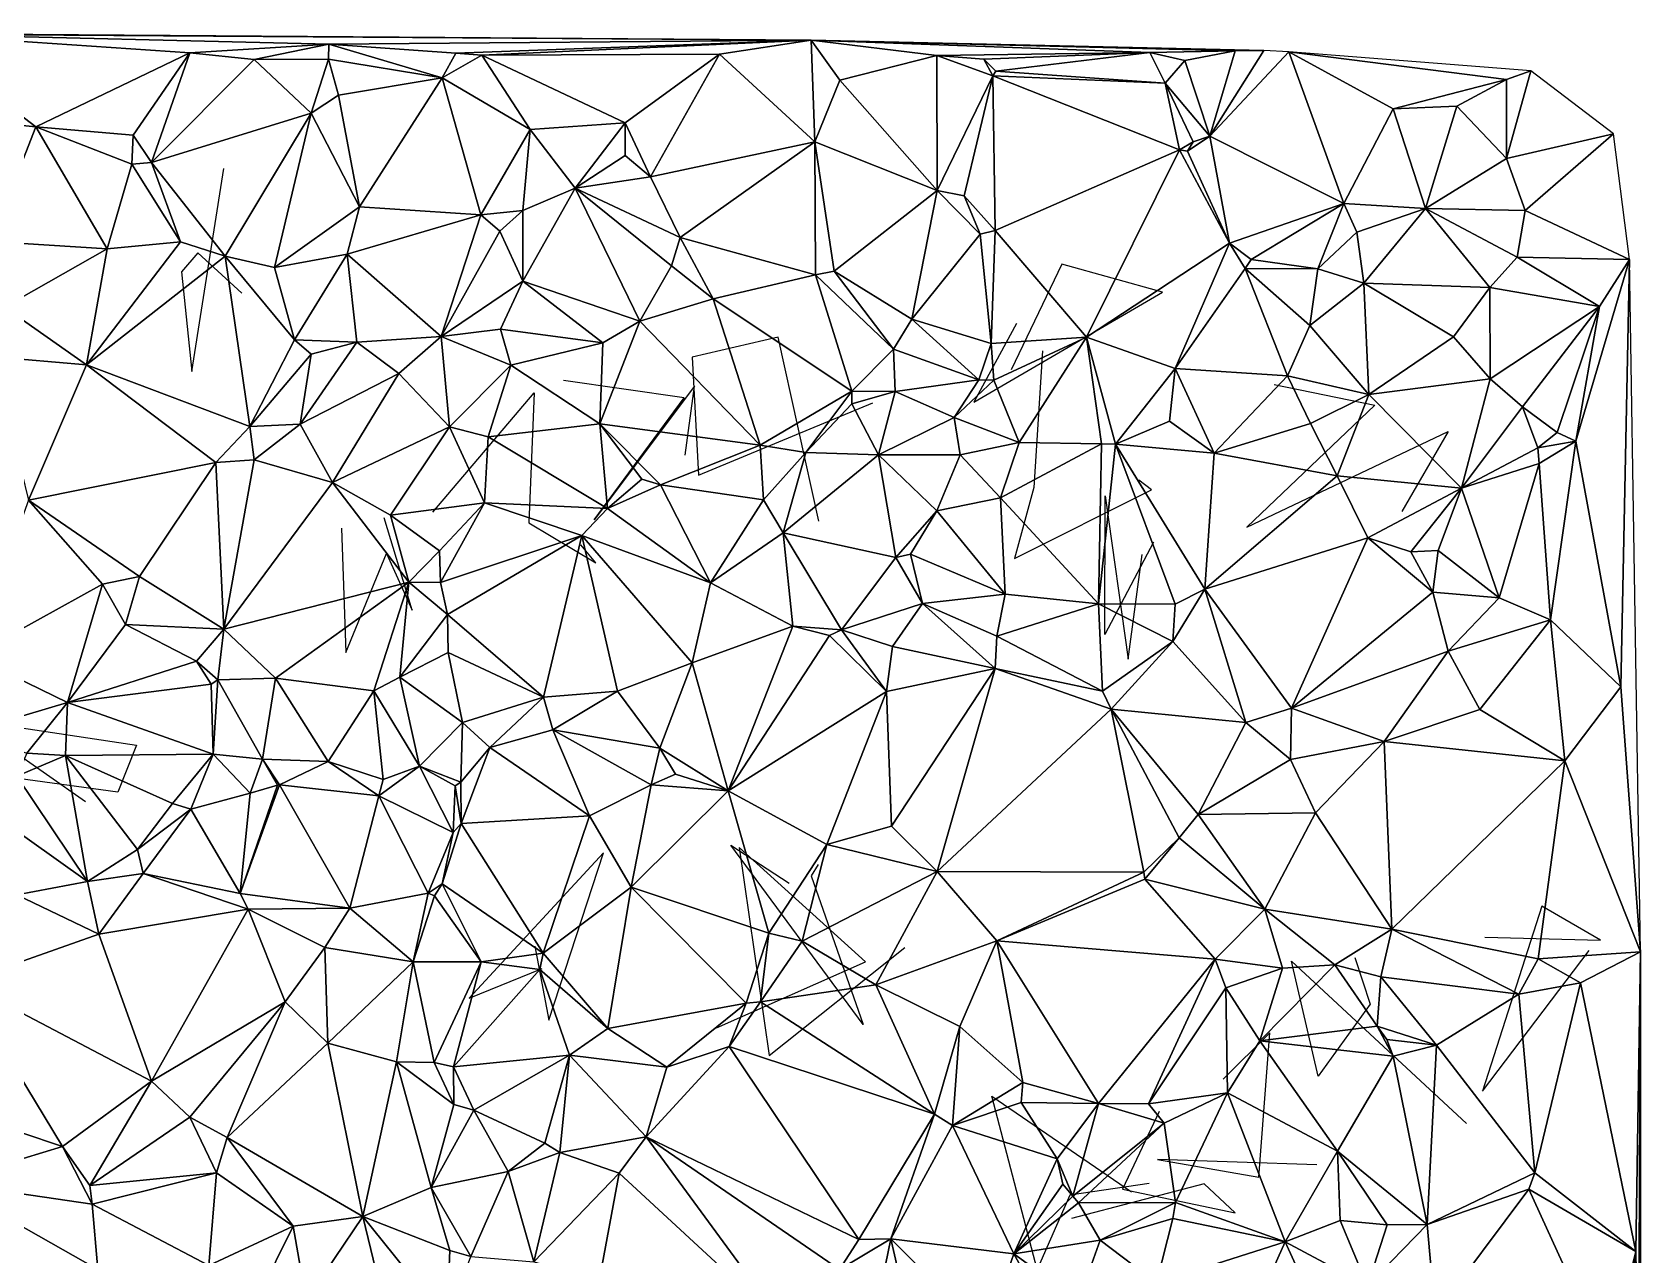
# Model space of a CAD drawing. Header units: metres. Extents: x -15.8 to 15, y -15.6 to 15.3.
# Drawn here: x 1.06 to 14.99, y 4.41 to 14.99 of the extents above; entities that cross this region are included whole.
import ezdxf

# ---------------------------------------------------------------- set-up
doc = ezdxf.new("R2010")
doc.units = ezdxf.units.M
doc.layers.add('CRACKS', color=1, linetype='Continuous')
doc.layers.add('STREET_MESH', color=7, linetype='Continuous')

msp = doc.modelspace()

# ---------------------------------------------------------------- linework, layer by layer
at = {"layer": 'CRACKS'}
for points in [[(2.877, 12.732, 0.1), (2.496, 13.082, 0.1), (2.353, 12.916, 0.1), (2.444, 12.055, 0.1), (2.719, 13.812, 0.1)], [(9.583, 12.47, 0.1), (9.215, 11.788, 0.1), (10.846, 12.74, 0.1), (9.975, 12.984, 0.1), (9.536, 12.069, 0.1)], [(7.872, 10.758, 0.1), (7.52, 12.352, 0.1), (6.776, 12.177, 0.1), (6.83, 11.155, 0.1), (8.339, 11.784, 0.1)], [(9.807, 12.234, 0.1), (9.733, 11.05, 0.1), (9.565, 10.434, 0.1), (10.753, 11.028, 0.1), (10.641, 11.113, 0.1)], [(4.529, 10.837, 0.1), (5.408, 11.87, 0.1), (5.362, 10.743, 0.1), (5.941, 10.396, 0.1), (5.81, 10.553, 0.1)], [(6.715, 11.33, 0.1), (6.795, 11.926, 0.1), (5.926, 10.77, 0.1), (6.706, 11.825, 0.1), (5.66, 11.975, 0.1)], [(11.815, 11.941, 0.1), (12.685, 11.762, 0.1), (11.578, 10.705, 0.1), (13.319, 11.533, 0.1), (12.92, 10.841, 0.1)], [(10.768, 10.575, 0.1), (10.348, 9.778, 0.1), (10.35, 10.976, 0.1), (10.549, 9.563, 0.1), (10.672, 10.47, 0.1)], [(3.739, 10.698, 0.1), (3.777, 9.62, 0.1), (4.128, 10.477, 0.1), (4.351, 9.986, 0.1), (4.108, 10.787, 0.1)], [(1.523, 8.328, 0.1), (0.508, 9.039, 0.1), (1.965, 8.817, 0.1), (1.804, 8.412, 0.1), (0.664, 8.567, 0.1)], [(7.866, 7.785, 0.1), (7.805, 7.686, 0.1), (8.256, 6.399, 0.1), (7.11, 7.953, 0.1), (7.616, 7.622, 0.1)], [(5.413, 7.077, 0.1), (5.535, 6.438, 0.1), (6.006, 7.886, 0.1), (4.843, 6.629, 0.1), (5.476, 6.885, 0.1)], [(6.987, 6.372, 0.1), (8.275, 6.942, 0.1), (7.183, 7.931, 0.1), (7.443, 6.131, 0.1), (8.617, 7.065, 0.1)], [(13.638, 7.156, 0.1), (14.638, 7.129, 0.1), (14.131, 7.423, 0.1), (13.617, 5.821, 0.1), (14.542, 7.041, 0.1)], [(12.513, 6.98, 0.1), (12.645, 6.576, 0.1), (12.196, 5.953, 0.1), (11.965, 6.948, 0.1), (13.479, 5.542, 0.1)], [(12.183, 5.183, 0.1), (10.804, 5.232, 0.1), (11.682, 5.078, 0.1), (11.777, 6.327, 0.1), (11.373, 5.926, 0.1)], [(10.732, 5.022, 0.1), (10.045, 4.922, 0.1), (9.763, 4.279, 0.1), (9.369, 5.78, 0.1), (10.58, 4.952, 0.1)], [(10.817, 5.647, 0.1), (10.502, 4.974, 0.1), (11.475, 4.769, 0.1), (11.208, 5.019, 0.1), (10.06, 4.721, 0.1)]]:
    msp.add_polyline3d(points, dxfattribs=at)
at = {"layer": 'STREET_MESH'}
for points in [[(0.04, 14.975), (7.804, 14.924), (-1.712, 14.992)], [(3.629, 14.887), (0.04, 14.975), (2.426, 14.813)], [(0.04, 14.975), (1.092, 14.173), (2.426, 14.813)], [(7.804, 14.924), (0.04, 14.975), (3.629, 14.887)], [(0.04, 14.975), (0.212, 14.26), (1.092, 14.173)], [(7.804, 14.924), (3.629, 14.887), (4.729, 14.809)], [(7.804, 14.924), (4.729, 14.809), (4.954, 14.794)], [(7.013, 14.801), (7.804, 14.924), (4.954, 14.794)], [(7.837, 14.042), (7.804, 14.924), (7.013, 14.801)], [(8.054, 14.576), (7.804, 14.924), (7.837, 14.042)], [(8.054, 14.576), (8.894, 14.79), (7.804, 14.924)], [(8.894, 14.79), (10.738, 14.817), (7.804, 14.924)], [(10.738, 14.817), (11.475, 14.832), (7.804, 14.924)], [(11.475, 14.832), (11.724, 14.834), (7.804, 14.924)], [(1.092, 14.173), (1.935, 14.101), (2.426, 14.813)], [(1.935, 14.101), (2.093, 13.865), (2.426, 14.813)], [(2.093, 13.865), (2.983, 14.755), (2.426, 14.813)], [(2.983, 14.755), (3.629, 14.887), (2.426, 14.813)], [(2.983, 14.755), (3.627, 14.757), (3.629, 14.887)], [(3.627, 14.757), (4.611, 14.596), (3.629, 14.887)], [(3.629, 14.887), (4.611, 14.596), (4.729, 14.809)], [(4.729, 14.809), (4.611, 14.596), (4.954, 14.794)], [(4.611, 14.596), (5.372, 14.148), (4.954, 14.794)], [(6.196, 14.206), (7.013, 14.801), (4.954, 14.794)], [(5.372, 14.148), (6.196, 14.206), (4.954, 14.794)], [(6.196, 14.206), (6.414, 13.74), (7.013, 14.801)], [(6.414, 13.74), (7.837, 14.042), (7.013, 14.801)], [(8.894, 14.79), (8.054, 14.576), (8.895, 13.622)], [(10.738, 14.817), (8.894, 14.79), (9.3, 14.757)], [(8.894, 14.79), (9.378, 14.614), (9.3, 14.757)], [(9.378, 14.614), (8.894, 14.79), (8.895, 13.622)], [(9.405, 14.655), (10.738, 14.817), (9.3, 14.757)], [(9.405, 14.655), (10.87, 14.552), (10.738, 14.817)], [(11.04, 14.748), (11.475, 14.832), (10.738, 14.817)], [(10.87, 14.552), (11.04, 14.748), (10.738, 14.817)], [(11.475, 14.832), (11.04, 14.748), (11.256, 14.092)], [(11.724, 14.834), (11.256, 14.092), (11.942, 14.821)], [(11.724, 14.834), (11.475, 14.832), (11.256, 14.092)], [(11.256, 14.092), (12.418, 13.51), (11.942, 14.821)], [(11.942, 14.821), (13.825, 14.581), (14.036, 14.658)], [(11.942, 14.821), (12.845, 14.328), (13.825, 14.581)], [(12.418, 13.51), (12.845, 14.328), (11.942, 14.821)], [(3.476, 14.291), (2.983, 14.755), (2.093, 13.865)], [(2.983, 14.755), (3.476, 14.291), (3.627, 14.757)], [(3.627, 14.757), (3.476, 14.291), (3.712, 14.446)], [(4.611, 14.596), (3.627, 14.757), (3.712, 14.446)], [(9.378, 14.614), (9.405, 14.655), (9.3, 14.757)], [(10.87, 14.552), (9.405, 14.655), (9.378, 14.614)], [(11.04, 14.748), (10.87, 14.552), (11.256, 14.092)], [(14.036, 14.658), (13.825, 13.897), (14.751, 14.113)], [(13.825, 14.581), (13.825, 13.897), (14.036, 14.658)], [(3.894, 13.48), (4.611, 14.596), (3.712, 14.446)], [(3.894, 13.48), (4.946, 13.411), (4.611, 14.596)], [(4.611, 14.596), (4.946, 13.411), (5.372, 14.148)], [(8.054, 14.576), (7.837, 14.042), (8.895, 13.622)], [(9.129, 13.576), (9.378, 14.614), (8.895, 13.622)], [(9.398, 13.275), (9.378, 14.614), (9.129, 13.576)], [(10.995, 13.973), (9.378, 14.614), (9.398, 13.275)], [(10.995, 13.973), (10.87, 14.552), (9.378, 14.614)], [(10.87, 14.552), (11.112, 14.043), (11.256, 14.092)], [(11.112, 14.043), (10.87, 14.552), (10.995, 13.973)], [(13.825, 14.581), (12.845, 14.328), (13.395, 14.352)], [(13.825, 14.581), (13.395, 14.352), (13.825, 13.897)], [(3.476, 14.291), (3.894, 13.48), (3.712, 14.446)], [(13.395, 14.352), (12.845, 14.328), (13.123, 13.464)], [(13.395, 14.352), (13.123, 13.464), (13.825, 13.897)], [(0.212, 14.26), (0.703, 13.179), (1.092, 14.173)], [(2.733, 13.054), (3.476, 14.291), (2.093, 13.865)], [(3.476, 14.291), (2.733, 13.054), (3.16, 12.955)], [(3.894, 13.48), (3.476, 14.291), (3.16, 12.955)], [(5.763, 13.64), (6.196, 14.206), (5.372, 14.148)], [(6.196, 14.206), (5.763, 13.64), (6.196, 13.923)], [(6.414, 13.74), (6.196, 14.206), (6.196, 13.923)], [(12.845, 14.328), (12.418, 13.51), (13.123, 13.464)], [(0.703, 13.179), (1.71, 13.116), (1.092, 14.173)], [(1.925, 13.849), (1.935, 14.101), (1.092, 14.173)], [(1.71, 13.116), (1.925, 13.849), (1.092, 14.173)], [(1.935, 14.101), (1.925, 13.849), (2.093, 13.865)], [(4.946, 13.411), (5.309, 13.449), (5.372, 14.148)], [(5.309, 13.449), (5.763, 13.64), (5.372, 14.148)], [(11.065, 13.963), (11.428, 13.164), (11.256, 14.092)], [(11.112, 14.043), (11.065, 13.963), (11.256, 14.092)], [(11.428, 13.164), (12.418, 13.51), (11.256, 14.092)], [(13.825, 13.897), (13.988, 13.449), (14.751, 14.113)], [(13.988, 13.449), (14.89, 13.024), (14.751, 14.113)], [(6.414, 13.74), (6.672, 13.213), (7.837, 14.042)], [(6.672, 13.213), (7.842, 12.892), (7.837, 14.042)], [(8.895, 13.622), (7.837, 14.042), (8.005, 12.922)], [(7.837, 14.042), (7.842, 12.892), (8.005, 12.922)], [(10.19, 12.35), (10.995, 13.973), (9.398, 13.275)], [(11.428, 13.164), (10.995, 13.973), (10.19, 12.35)], [(11.065, 13.963), (11.112, 14.043), (10.995, 13.973)], [(11.428, 13.164), (11.065, 13.963), (10.995, 13.973)], [(1.71, 13.116), (2.346, 13.178), (1.925, 13.849)], [(1.925, 13.849), (2.346, 13.178), (2.093, 13.865)], [(2.346, 13.178), (2.733, 13.054), (2.093, 13.865)], [(5.763, 13.64), (6.414, 13.74), (6.196, 13.923)], [(13.825, 13.897), (13.123, 13.464), (13.988, 13.449)], [(6.414, 13.74), (5.763, 13.64), (6.672, 13.213)], [(5.308, 12.837), (5.763, 13.64), (5.309, 13.449)], [(5.763, 13.64), (5.308, 12.837), (6.323, 12.489)], [(6.597, 12.97), (5.763, 13.64), (6.323, 12.489)], [(5.763, 13.64), (6.597, 12.97), (6.672, 13.213)], [(8.677, 12.507), (8.895, 13.622), (8.005, 12.922)], [(8.895, 13.622), (8.677, 12.507), (9.269, 13.244)], [(9.129, 13.576), (8.895, 13.622), (9.269, 13.244)], [(9.398, 13.275), (9.129, 13.576), (9.269, 13.244)], [(12.418, 13.51), (11.428, 13.164), (11.616, 13.025)], [(12.418, 13.51), (11.616, 13.025), (12.193, 12.942)], [(12.53, 13.259), (12.418, 13.51), (12.193, 12.942)], [(12.418, 13.51), (12.53, 13.259), (13.123, 13.464)], [(3.789, 13.069), (3.894, 13.48), (3.16, 12.955)], [(3.789, 13.069), (4.946, 13.411), (3.894, 13.48)], [(4.946, 13.411), (3.789, 13.069), (4.601, 12.356)], [(5.109, 13.268), (4.946, 13.411), (4.601, 12.356)], [(4.946, 13.411), (5.109, 13.268), (5.309, 13.449)], [(5.109, 13.268), (5.308, 12.837), (5.309, 13.449)], [(12.53, 13.259), (12.591, 12.818), (13.123, 13.464)], [(12.591, 12.818), (13.68, 12.78), (13.123, 13.464)], [(13.123, 13.464), (13.919, 13.044), (13.988, 13.449)], [(13.68, 12.78), (13.919, 13.044), (13.123, 13.464)], [(13.919, 13.044), (14.89, 13.024), (13.988, 13.449)], [(5.109, 13.268), (4.601, 12.356), (5.308, 12.837)], [(8.677, 12.507), (9.364, 12.295), (9.269, 13.244)], [(9.364, 12.295), (9.398, 13.275), (9.269, 13.244)], [(10.19, 12.35), (9.398, 13.275), (9.364, 12.295)], [(12.591, 12.818), (12.53, 13.259), (12.193, 12.942)], [(0.821, 12.612), (1.71, 13.116), (0.703, 13.179)], [(1.71, 13.116), (0.821, 12.612), (1.531, 12.112)], [(2.346, 13.178), (1.71, 13.116), (1.531, 12.112)], [(2.733, 13.054), (2.346, 13.178), (1.531, 12.112)], [(6.597, 12.97), (6.957, 12.682), (6.672, 13.213)], [(6.957, 12.682), (7.842, 12.892), (6.672, 13.213)], [(10.956, 12.081), (11.428, 13.164), (10.19, 12.35)], [(11.563, 12.946), (11.428, 13.164), (10.956, 12.081)], [(11.616, 13.025), (11.428, 13.164), (11.563, 12.946)], [(2.945, 11.578), (2.733, 13.054), (1.531, 12.112)], [(3.16, 12.955), (2.733, 13.054), (3.331, 12.329)], [(2.733, 13.054), (2.945, 11.578), (3.331, 12.329)], [(3.789, 13.069), (3.16, 12.955), (3.331, 12.329)], [(3.789, 13.069), (3.331, 12.329), (3.872, 12.307)], [(4.601, 12.356), (3.789, 13.069), (3.872, 12.307)], [(6.957, 12.682), (6.597, 12.97), (6.323, 12.489)], [(11.616, 13.025), (11.563, 12.946), (12.193, 12.942)], [(13.68, 12.78), (14.63, 12.618), (13.919, 13.044)], [(14.63, 12.618), (14.89, 13.024), (13.919, 13.044)], [(14.89, 13.024), (14.425, 11.452), (14.815, 9.324)], [(14.63, 12.618), (14.425, 11.452), (14.89, 13.024)], [(14.89, 13.024), (14.815, 9.324), (14.985, 7.03)], [(5.308, 12.837), (4.601, 12.356), (5.117, 12.421)], [(6.002, 12.303), (5.308, 12.837), (5.117, 12.421)], [(5.308, 12.837), (6.002, 12.303), (6.323, 12.489)], [(8.158, 11.883), (7.842, 12.892), (6.957, 12.682)], [(7.842, 12.892), (8.518, 12.247), (8.005, 12.922)], [(8.518, 12.247), (7.842, 12.892), (8.158, 11.883)], [(8.518, 12.247), (8.677, 12.507), (8.005, 12.922)], [(11.929, 12.017), (11.563, 12.946), (10.956, 12.081)], [(12.193, 12.942), (11.563, 12.946), (12.124, 12.452)], [(11.563, 12.946), (11.929, 12.017), (12.124, 12.452)], [(12.591, 12.818), (12.193, 12.942), (12.124, 12.452)], [(12.634, 11.854), (12.591, 12.818), (12.124, 12.452)], [(12.591, 12.818), (12.634, 11.854), (13.367, 12.354)], [(13.68, 12.78), (12.591, 12.818), (13.367, 12.354)], [(7.364, 11.417), (6.957, 12.682), (6.323, 12.489)], [(7.364, 11.417), (8.158, 11.883), (6.957, 12.682)], [(13.684, 11.989), (13.68, 12.78), (13.367, 12.354)], [(14.63, 12.618), (13.68, 12.78), (13.684, 11.989)], [(0.821, 12.612), (0.724, 12.181), (1.531, 12.112)], [(13.964, 11.747), (14.63, 12.618), (13.684, 11.989)], [(14.265, 11.525), (14.63, 12.618), (13.964, 11.747)], [(14.63, 12.618), (14.265, 11.525), (14.425, 11.452)], [(4.601, 12.356), (5.205, 12.108), (5.117, 12.421)], [(5.205, 12.108), (6.002, 12.303), (5.117, 12.421)], [(5.976, 11.602), (7.364, 11.417), (6.323, 12.489)], [(6.002, 12.303), (5.976, 11.602), (6.323, 12.489)], [(8.518, 12.247), (9.258, 11.982), (8.677, 12.507)], [(9.258, 11.982), (9.364, 12.295), (8.677, 12.507)], [(11.929, 12.017), (12.634, 11.854), (12.124, 12.452)], [(2.945, 11.578), (3.476, 12.203), (3.331, 12.329)], [(3.331, 12.329), (3.476, 12.203), (3.872, 12.307)], [(3.476, 12.203), (3.381, 11.597), (3.872, 12.307)], [(3.381, 11.597), (4.236, 12.038), (3.872, 12.307)], [(4.236, 12.038), (4.601, 12.356), (3.872, 12.307)], [(4.601, 12.356), (4.236, 12.038), (4.673, 11.574)], [(5.205, 12.108), (4.601, 12.356), (4.673, 11.574)], [(6.002, 12.303), (5.205, 12.108), (5.976, 11.602)], [(9.258, 11.982), (9.388, 11.98), (9.364, 12.295)], [(9.388, 11.98), (10.19, 12.35), (9.364, 12.295)], [(10.19, 12.35), (9.388, 11.98), (9.607, 11.44)], [(10.19, 12.35), (9.607, 11.44), (10.318, 11.427)], [(10.44, 11.426), (10.19, 12.35), (10.318, 11.427)], [(10.956, 12.081), (10.19, 12.35), (10.44, 11.426)], [(12.634, 11.854), (13.684, 11.989), (13.367, 12.354)], [(0.724, 12.181), (1.03, 10.94), (1.531, 12.112)], [(3.476, 12.203), (2.945, 11.578), (3.381, 11.597)], [(8.533, 11.881), (8.518, 12.247), (8.158, 11.883)], [(8.518, 12.247), (8.533, 11.881), (9.258, 11.982)], [(1.03, 10.94), (2.651, 11.266), (1.531, 12.112)], [(2.651, 11.266), (2.945, 11.578), (1.531, 12.112)], [(3.661, 11.094), (4.236, 12.038), (3.381, 11.597)], [(4.236, 12.038), (3.661, 11.094), (4.673, 11.574)], [(5.01, 11.487), (5.205, 12.108), (4.673, 11.574)], [(5.205, 12.108), (5.01, 11.487), (5.976, 11.602)], [(9.258, 11.982), (8.533, 11.881), (9.042, 11.655)], [(9.388, 11.98), (9.258, 11.982), (9.042, 11.655)], [(9.607, 11.44), (9.388, 11.98), (9.042, 11.655)], [(10.956, 12.081), (10.44, 11.426), (10.907, 11.625)], [(11.295, 11.347), (10.956, 12.081), (10.907, 11.625)], [(11.295, 11.347), (11.929, 12.017), (10.956, 12.081)], [(11.929, 12.017), (11.295, 11.347), (12.128, 11.605)], [(11.929, 12.017), (12.128, 11.605), (12.634, 11.854)], [(13.684, 11.989), (12.634, 11.854), (13.435, 11.044)], [(13.964, 11.747), (13.684, 11.989), (13.435, 11.044)], [(8.158, 11.883), (7.364, 11.417), (7.76, 11.352)], [(8.157, 11.775), (8.158, 11.883), (7.76, 11.352)], [(8.157, 11.775), (8.533, 11.881), (8.158, 11.883)], [(8.157, 11.775), (8.388, 11.333), (8.533, 11.881)], [(8.533, 11.881), (8.388, 11.333), (9.042, 11.655)], [(12.128, 11.605), (12.36, 11.151), (12.634, 11.854)], [(12.634, 11.854), (12.36, 11.151), (13.435, 11.044)], [(8.388, 11.333), (8.157, 11.775), (7.76, 11.352)], [(14.098, 11.392), (13.964, 11.747), (13.435, 11.044)], [(14.098, 11.392), (14.265, 11.525), (13.964, 11.747)], [(2.983, 11.289), (2.945, 11.578), (2.651, 11.266)], [(2.945, 11.578), (2.983, 11.289), (3.381, 11.597)], [(2.983, 11.289), (3.661, 11.094), (3.381, 11.597)], [(3.661, 11.094), (4.162, 10.81), (4.673, 11.574)], [(4.162, 10.81), (4.978, 10.918), (4.673, 11.574)], [(4.978, 10.918), (5.01, 11.487), (4.673, 11.574)], [(5.01, 11.487), (6.041, 10.867), (5.976, 11.602)], [(5.976, 11.602), (6.041, 10.867), (6.34, 11.121)], [(6.502, 11.074), (5.976, 11.602), (6.34, 11.121)], [(6.502, 11.074), (7.364, 11.417), (5.976, 11.602)], [(8.388, 11.333), (9.096, 11.331), (9.042, 11.655)], [(9.096, 11.331), (9.607, 11.44), (9.042, 11.655)], [(10.44, 11.426), (11.295, 11.347), (10.907, 11.625)], [(12.128, 11.605), (11.295, 11.347), (12.36, 11.151)], [(5.01, 11.487), (4.978, 10.918), (6.041, 10.867)], [(9.096, 11.331), (9.446, 10.961), (9.607, 11.44)], [(9.607, 11.44), (9.446, 10.961), (10.318, 11.427)], [(9.446, 10.961), (10.292, 10.041), (10.318, 11.427)], [(10.292, 10.041), (10.44, 11.426), (10.318, 11.427)], [(10.44, 11.426), (10.292, 10.041), (10.958, 10.039)], [(10.44, 11.426), (10.958, 10.039), (11.214, 10.168)], [(11.295, 11.347), (10.44, 11.426), (11.214, 10.168)], [(14.265, 11.525), (14.098, 11.392), (14.425, 11.452)], [(14.425, 11.452), (14.098, 11.392), (14.108, 11.256)], [(14.425, 11.452), (14.108, 11.256), (14.206, 9.903)], [(14.425, 11.452), (14.206, 9.903), (14.815, 9.324)], [(2.983, 11.289), (2.651, 11.266), (2.721, 9.822)], [(3.661, 11.094), (2.983, 11.289), (2.721, 9.822)], [(6.502, 11.074), (7.393, 10.942), (7.364, 11.417)], [(7.364, 11.417), (7.393, 10.942), (7.76, 11.352)], [(7.393, 10.942), (7.562, 10.658), (7.76, 11.352)], [(7.562, 10.658), (8.388, 11.333), (7.76, 11.352)], [(8.388, 11.333), (7.562, 10.658), (8.538, 10.443)], [(8.892, 10.847), (8.388, 11.333), (8.538, 10.443)], [(9.096, 11.331), (8.388, 11.333), (8.892, 10.847)], [(9.446, 10.961), (9.096, 11.331), (8.892, 10.847)], [(12.36, 11.151), (11.295, 11.347), (11.214, 10.168)], [(14.108, 11.256), (14.098, 11.392), (13.435, 11.044)], [(1.989, 10.278), (2.651, 11.266), (1.03, 10.94)], [(2.651, 11.266), (1.989, 10.278), (2.721, 9.822)], [(12.625, 10.615), (12.36, 11.151), (11.214, 10.168)], [(12.36, 11.151), (12.625, 10.615), (13.435, 11.044)], [(14.108, 11.256), (13.435, 11.044), (13.761, 10.094)], [(14.206, 9.903), (14.108, 11.256), (13.761, 10.094)], [(4.323, 10.229), (3.661, 11.094), (2.721, 9.822)], [(4.323, 10.229), (4.162, 10.81), (3.661, 11.094)], [(6.041, 10.867), (6.502, 11.074), (6.34, 11.121)], [(6.502, 11.074), (6.041, 10.867), (6.935, 10.225)], [(7.393, 10.942), (6.502, 11.074), (6.935, 10.225)], [(12.625, 10.615), (12.997, 10.491), (13.435, 11.044)], [(12.997, 10.491), (13.233, 10.505), (13.435, 11.044)], [(13.435, 11.044), (13.233, 10.505), (13.761, 10.094)], [(1.671, 10.213), (1.03, 10.94), (0.541, 9.588)], [(1.671, 10.213), (1.989, 10.278), (1.03, 10.94)], [(4.162, 10.81), (4.587, 10.502), (4.978, 10.918)], [(4.587, 10.502), (4.595, 10.228), (4.978, 10.918)], [(4.978, 10.918), (4.595, 10.228), (5.821, 10.634)], [(6.041, 10.867), (4.978, 10.918), (5.821, 10.634)], [(6.041, 10.867), (5.821, 10.634), (6.935, 10.225)], [(7.562, 10.658), (7.393, 10.942), (6.935, 10.225)], [(9.486, 10.127), (9.446, 10.961), (8.892, 10.847)], [(9.446, 10.961), (9.486, 10.127), (10.292, 10.041)], [(4.587, 10.502), (4.162, 10.81), (4.323, 10.229)], [(8.666, 10.472), (8.892, 10.847), (8.538, 10.443)], [(8.666, 10.472), (9.486, 10.127), (8.892, 10.847)], [(4.595, 10.228), (4.658, 9.949), (5.821, 10.634)], [(4.658, 9.949), (5.488, 9.233), (5.821, 10.634)], [(5.821, 10.634), (5.488, 9.233), (6.13, 9.285)], [(6.775, 9.532), (5.821, 10.634), (6.13, 9.285)], [(5.821, 10.634), (6.775, 9.532), (6.935, 10.225)], [(7.648, 9.849), (7.562, 10.658), (6.935, 10.225)], [(7.562, 10.658), (8.069, 9.816), (8.538, 10.443)], [(8.069, 9.816), (7.562, 10.658), (7.648, 9.849)], [(11.964, 9.138), (12.625, 10.615), (11.214, 10.168)], [(12.625, 10.615), (11.964, 9.138), (13.189, 10.144)], [(12.997, 10.491), (12.625, 10.615), (13.189, 10.144)], [(4.595, 10.228), (4.587, 10.502), (4.323, 10.229)], [(8.77, 10.044), (8.666, 10.472), (8.538, 10.443)], [(8.77, 10.044), (9.486, 10.127), (8.666, 10.472)], [(13.233, 10.505), (12.997, 10.491), (13.189, 10.144)], [(13.761, 10.094), (13.233, 10.505), (13.189, 10.144)], [(8.069, 9.816), (8.77, 10.044), (8.538, 10.443)], [(1.366, 9.188), (1.671, 10.213), (0.541, 9.588)], [(1.366, 9.188), (1.869, 9.862), (1.671, 10.213)], [(1.869, 9.862), (1.989, 10.278), (1.671, 10.213)], [(1.989, 10.278), (1.869, 9.862), (2.721, 9.822)], [(3.167, 9.399), (4.323, 10.229), (2.721, 9.822)], [(4.323, 10.229), (3.167, 9.399), (4.019, 9.288)], [(4.243, 9.407), (4.323, 10.229), (4.019, 9.288)], [(4.323, 10.229), (4.243, 9.407), (4.658, 9.949)], [(4.595, 10.228), (4.323, 10.229), (4.658, 9.949)], [(6.775, 9.532), (7.648, 9.849), (6.935, 10.225)], [(11.214, 10.168), (10.938, 9.715), (11.569, 9.016)], [(10.958, 10.039), (10.938, 9.715), (11.214, 10.168)], [(11.964, 9.138), (11.214, 10.168), (11.569, 9.016)], [(8.509, 9.673), (8.77, 10.044), (8.069, 9.816)], [(9.397, 9.483), (8.77, 10.044), (8.509, 9.673)], [(9.486, 10.127), (8.77, 10.044), (9.413, 9.762)], [(8.77, 10.044), (9.397, 9.483), (9.413, 9.762)], [(9.486, 10.127), (9.413, 9.762), (10.292, 10.041)], [(9.413, 9.762), (10.329, 9.286), (10.292, 10.041)], [(10.958, 10.039), (10.292, 10.041), (10.938, 9.715)], [(10.292, 10.041), (10.329, 9.286), (10.938, 9.715)], [(11.964, 9.138), (13.319, 9.631), (13.189, 10.144)], [(13.319, 9.631), (13.761, 10.094), (13.189, 10.144)], [(13.319, 9.631), (14.206, 9.903), (13.761, 10.094)], [(4.658, 9.949), (4.243, 9.407), (4.663, 9.621)], [(5.488, 9.233), (4.658, 9.949), (4.663, 9.621)], [(14.206, 9.903), (13.319, 9.631), (13.594, 9.126)], [(14.331, 8.684), (14.206, 9.903), (13.594, 9.126)], [(14.206, 9.903), (14.331, 8.684), (14.815, 9.324)], [(2.484, 9.546), (1.869, 9.862), (1.366, 9.188)], [(1.869, 9.862), (2.484, 9.546), (2.721, 9.822)], [(2.484, 9.546), (2.667, 9.384), (2.721, 9.822)], [(2.667, 9.384), (3.167, 9.399), (2.721, 9.822)], [(7.648, 9.849), (6.775, 9.532), (7.088, 8.422)], [(7.963, 9.767), (7.648, 9.849), (7.088, 8.422)], [(8.459, 9.284), (7.963, 9.767), (7.088, 8.422)], [(7.963, 9.767), (8.069, 9.816), (7.648, 9.849)], [(7.963, 9.767), (8.459, 9.284), (8.069, 9.816)], [(8.459, 9.284), (8.509, 9.673), (8.069, 9.816)], [(9.413, 9.762), (9.397, 9.483), (10.329, 9.286)], [(4.243, 9.407), (4.786, 9.015), (4.663, 9.621)], [(4.786, 9.015), (5.488, 9.233), (4.663, 9.621)], [(8.459, 9.284), (9.397, 9.483), (8.509, 9.673)], [(10.329, 9.286), (10.402, 9.13), (10.938, 9.715)], [(10.938, 9.715), (10.402, 9.13), (11.569, 9.016)], [(13.319, 9.631), (11.964, 9.138), (12.765, 8.851)], [(13.319, 9.631), (12.765, 8.851), (13.594, 9.126)], [(0.485, 8.926), (1.366, 9.188), (0.541, 9.588)], [(2.611, 9.346), (2.484, 9.546), (1.366, 9.188)], [(2.667, 9.384), (2.484, 9.546), (2.611, 9.346)], [(6.495, 8.792), (6.775, 9.532), (6.13, 9.285)], [(6.775, 9.532), (6.495, 8.792), (7.088, 8.422)], [(9.397, 9.483), (8.459, 9.284), (8.501, 8.116)], [(9.397, 9.483), (8.501, 8.116), (8.895, 7.723)], [(10.402, 9.13), (9.397, 9.483), (8.895, 7.723)], [(10.329, 9.286), (9.397, 9.483), (10.402, 9.13)], [(2.627, 8.74), (2.611, 9.346), (1.366, 9.188)], [(2.667, 9.384), (2.611, 9.346), (2.627, 8.74)], [(3.055, 8.697), (2.667, 9.384), (2.627, 8.74)], [(2.667, 9.384), (3.055, 8.697), (3.167, 9.399)], [(3.167, 9.399), (3.055, 8.697), (3.625, 8.676)], [(4.019, 9.288), (3.167, 9.399), (3.625, 8.676)], [(4.415, 8.637), (4.243, 9.407), (4.019, 9.288)], [(4.786, 9.015), (4.243, 9.407), (4.415, 8.637)], [(4.101, 8.52), (4.019, 9.288), (3.625, 8.676)], [(4.101, 8.52), (4.415, 8.637), (4.019, 9.288)], [(4.786, 9.015), (5.023, 8.797), (5.488, 9.233)], [(5.488, 9.233), (5.023, 8.797), (5.57, 8.95)], [(5.488, 9.233), (5.57, 8.95), (6.13, 9.285)], [(5.57, 8.95), (6.495, 8.792), (6.13, 9.285)], [(7.942, 7.957), (8.459, 9.284), (7.088, 8.422)], [(8.501, 8.116), (8.459, 9.284), (7.942, 7.957)], [(14.815, 9.324), (14.331, 8.684), (14.985, 7.03)], [(0.485, 8.926), (1.014, 8.748), (1.366, 9.188)], [(1.014, 8.748), (1.349, 8.728), (1.366, 9.188)], [(1.349, 8.728), (2.627, 8.74), (1.366, 9.188)], [(10.402, 9.13), (8.895, 7.723), (10.686, 7.718)], [(10.402, 9.13), (11.156, 8.219), (11.569, 9.016)], [(10.991, 8.015), (10.402, 9.13), (10.686, 7.718)], [(10.402, 9.13), (10.991, 8.015), (11.156, 8.219)], [(11.954, 8.693), (11.964, 9.138), (11.569, 9.016)], [(11.964, 9.138), (11.954, 8.693), (12.765, 8.851)], [(12.765, 8.851), (14.331, 8.684), (13.594, 9.126)], [(4.772, 8.498), (4.786, 9.015), (4.415, 8.637)], [(4.786, 9.015), (4.772, 8.498), (5.023, 8.797)], [(5.57, 8.95), (5.023, 8.797), (5.887, 8.205)], [(5.57, 8.95), (5.887, 8.205), (6.421, 8.476)], [(6.495, 8.792), (5.57, 8.95), (6.421, 8.476)], [(11.156, 8.219), (11.954, 8.693), (11.569, 9.016)], [(5.023, 8.797), (4.772, 8.498), (4.774, 8.14)], [(5.887, 8.205), (5.023, 8.797), (4.774, 8.14)], [(6.631, 8.567), (6.495, 8.792), (6.421, 8.476)], [(6.495, 8.792), (6.631, 8.567), (7.088, 8.422)], [(11.954, 8.693), (12.173, 8.231), (12.765, 8.851)], [(12.173, 8.231), (12.832, 7.225), (12.765, 8.851)], [(12.832, 7.225), (14.331, 8.684), (12.765, 8.851)], [(1.349, 8.728), (1.014, 8.748), (0.929, 8.55)], [(1.539, 7.639), (1.349, 8.728), (0.929, 8.55)], [(1.349, 8.728), (2.275, 8.313), (2.627, 8.74)], [(2.275, 8.313), (1.349, 8.728), (1.974, 7.915)], [(1.349, 8.728), (1.539, 7.639), (1.974, 7.915)], [(2.275, 8.313), (2.434, 8.265), (2.627, 8.74)], [(2.434, 8.265), (2.948, 8.403), (2.627, 8.74)], [(2.948, 8.403), (3.055, 8.697), (2.627, 8.74)], [(2.948, 8.403), (3.185, 8.471), (3.055, 8.697)], [(3.055, 8.697), (3.201, 8.476), (3.625, 8.676)], [(3.185, 8.471), (3.201, 8.476), (3.055, 8.697)], [(3.201, 8.476), (4.062, 8.381), (3.625, 8.676)], [(4.062, 8.381), (4.101, 8.52), (3.625, 8.676)], [(4.415, 8.637), (4.101, 8.52), (4.062, 8.381)], [(4.706, 8.062), (4.415, 8.637), (4.062, 8.381)], [(4.415, 8.637), (4.706, 8.062), (4.722, 8.466)], [(4.772, 8.498), (4.415, 8.637), (4.722, 8.466)], [(11.954, 8.693), (11.156, 8.219), (12.173, 8.231)], [(14.331, 8.684), (12.832, 7.225), (14.099, 6.968)], [(14.331, 8.684), (14.099, 6.968), (14.985, 7.03)], [(0.764, 8.188), (1.539, 7.639), (0.929, 8.55)], [(4.774, 8.14), (4.772, 8.498), (4.722, 8.466)], [(6.631, 8.567), (6.421, 8.476), (7.088, 8.422)], [(2.948, 8.403), (2.434, 8.265), (2.861, 7.535)], [(3.201, 8.476), (2.861, 7.535), (3.81, 7.407)], [(2.861, 7.535), (3.201, 8.476), (3.185, 8.471)], [(2.948, 8.403), (2.861, 7.535), (3.185, 8.471)], [(3.201, 8.476), (3.81, 7.407), (4.062, 8.381)], [(3.81, 7.407), (4.49, 7.536), (4.062, 8.381)], [(4.49, 7.536), (4.706, 8.062), (4.062, 8.381)], [(4.706, 8.062), (4.774, 8.14), (4.722, 8.466)], [(6.421, 8.476), (5.887, 8.205), (6.247, 7.588)], [(6.421, 8.476), (6.247, 7.588), (7.088, 8.422)], [(6.247, 7.588), (7.438, 7.191), (7.088, 8.422)], [(7.438, 7.191), (7.942, 7.957), (7.088, 8.422)], [(2.434, 8.265), (2.275, 8.313), (1.974, 7.915)], [(2.023, 7.706), (2.434, 8.265), (1.974, 7.915)], [(2.861, 7.535), (2.434, 8.265), (2.023, 7.706)], [(10.991, 8.015), (11.733, 7.399), (11.156, 8.219)], [(11.156, 8.219), (11.733, 7.399), (12.173, 8.231)], [(11.733, 7.399), (12.832, 7.225), (12.173, 8.231)], [(1.539, 7.639), (0.764, 8.188), (0.927, 7.523)], [(5.484, 7.017), (4.774, 8.14), (4.61, 7.618)], [(4.774, 8.14), (4.706, 8.062), (4.61, 7.618)], [(5.484, 7.017), (5.887, 8.205), (4.774, 8.14)], [(5.887, 8.205), (5.484, 7.017), (6.247, 7.588)], [(8.501, 8.116), (7.942, 7.957), (8.895, 7.723)], [(4.706, 8.062), (4.49, 7.536), (4.61, 7.618)], [(7.726, 7.122), (7.942, 7.957), (7.438, 7.191)], [(7.942, 7.957), (7.726, 7.122), (8.895, 7.723)], [(10.694, 7.659), (10.991, 8.015), (10.686, 7.718)], [(10.991, 8.015), (10.694, 7.659), (11.733, 7.399)], [(1.539, 7.639), (2.023, 7.706), (1.974, 7.915)], [(1.539, 7.639), (1.639, 7.183), (2.023, 7.706)], [(2.023, 7.706), (1.639, 7.183), (2.93, 7.397)], [(2.861, 7.535), (2.023, 7.706), (2.93, 7.397)], [(8.895, 7.723), (7.726, 7.122), (8.364, 6.744)], [(8.895, 7.723), (8.364, 6.744), (9.413, 7.124)], [(10.686, 7.718), (8.895, 7.723), (9.413, 7.124)], [(10.694, 7.659), (10.686, 7.718), (9.413, 7.124)], [(1.639, 7.183), (0.927, 7.523), (0.46, 6.765)], [(1.639, 7.183), (1.539, 7.639), (0.927, 7.523)], [(2.861, 7.535), (2.93, 7.397), (3.81, 7.407)], [(4.49, 7.536), (3.81, 7.407), (4.36, 6.941)], [(4.544, 7.514), (4.49, 7.536), (4.36, 6.941)], [(4.49, 7.536), (4.544, 7.514), (4.61, 7.618)], [(4.544, 7.514), (4.949, 6.943), (4.61, 7.618)], [(4.949, 6.943), (5.484, 7.017), (4.61, 7.618)], [(5.484, 7.017), (6.045, 6.366), (6.247, 7.588)], [(6.045, 6.366), (7.243, 6.583), (6.247, 7.588)], [(7.243, 6.583), (7.438, 7.191), (6.247, 7.588)], [(11.302, 6.965), (10.694, 7.659), (9.413, 7.124)], [(10.694, 7.659), (11.302, 6.965), (11.733, 7.399)], [(1.639, 7.183), (2.095, 5.908), (2.93, 7.397)], [(2.93, 7.397), (2.095, 5.908), (3.251, 6.595)], [(2.93, 7.397), (3.595, 7.066), (3.81, 7.407)], [(3.595, 7.066), (2.93, 7.397), (3.251, 6.595)], [(3.81, 7.407), (3.595, 7.066), (4.36, 6.941)], [(4.949, 6.943), (4.544, 7.514), (4.36, 6.941)], [(11.302, 6.965), (11.886, 6.886), (11.733, 7.399)], [(11.733, 7.399), (12.34, 6.915), (12.832, 7.225)], [(11.886, 6.886), (12.34, 6.915), (11.733, 7.399)], [(2.095, 5.908), (1.639, 7.183), (0.46, 6.765)], [(7.438, 7.191), (7.243, 6.583), (7.367, 6.596)], [(7.726, 7.122), (7.438, 7.191), (7.367, 6.596)], [(8.364, 6.744), (7.726, 7.122), (7.367, 6.596)], [(8.364, 6.744), (9.092, 6.382), (9.413, 7.124)], [(9.092, 6.382), (9.637, 5.898), (9.413, 7.124)], [(9.637, 5.898), (10.293, 5.716), (9.413, 7.124)], [(10.293, 5.716), (11.302, 6.965), (9.413, 7.124)], [(12.34, 6.915), (12.737, 6.812), (12.832, 7.225)], [(12.832, 7.225), (12.737, 6.812), (13.932, 6.662)], [(14.099, 6.968), (12.832, 7.225), (13.932, 6.662)], [(3.622, 6.239), (3.595, 7.066), (3.251, 6.595)], [(3.595, 7.066), (3.622, 6.239), (4.36, 6.941)], [(4.949, 6.943), (5.456, 6.875), (5.484, 7.017)], [(5.456, 6.875), (6.045, 6.366), (5.484, 7.017)], [(11.302, 6.965), (10.293, 5.716), (10.725, 5.712)], [(11.396, 6.716), (11.302, 6.965), (10.725, 5.712)], [(11.302, 6.965), (11.396, 6.716), (11.886, 6.886)], [(14.465, 6.759), (14.099, 6.968), (13.932, 6.662)], [(14.099, 6.968), (14.465, 6.759), (14.985, 7.03)], [(14.465, 6.759), (14.945, 4.434), (14.985, 7.03)], [(14.945, 4.434), (14.967, 3.015), (14.985, 7.03)], [(14.967, 3.015), (14.982, -7.64), (14.985, 7.03)], [(14.985, 7.03), (14.982, -7.64), (14.988, -11.768)], [(3.622, 6.239), (4.214, 6.075), (4.36, 6.941)], [(4.214, 6.075), (4.542, 6.071), (4.36, 6.941)], [(4.542, 6.071), (4.949, 6.943), (4.36, 6.941)], [(4.542, 6.071), (4.709, 6.032), (4.949, 6.943)], [(4.949, 6.943), (4.709, 6.032), (5.456, 6.875)], [(5.456, 6.875), (4.709, 6.032), (5.713, 6.135)], [(6.045, 6.366), (5.456, 6.875), (5.713, 6.135)], [(11.396, 6.716), (11.689, 6.258), (11.886, 6.886)], [(11.689, 6.258), (12.34, 6.915), (11.886, 6.886)], [(11.689, 6.258), (12.707, 6.386), (12.34, 6.915)], [(12.34, 6.915), (12.707, 6.386), (12.737, 6.812)], [(0.46, 6.765), (0.238, 5.708), (1.323, 5.343)], [(2.095, 5.908), (0.46, 6.765), (1.323, 5.343)], [(8.873, 5.623), (8.364, 6.744), (7.367, 6.596)], [(8.873, 5.623), (9.092, 6.382), (8.364, 6.744)], [(11.409, 5.808), (11.396, 6.716), (10.725, 5.712)], [(11.396, 6.716), (11.409, 5.808), (11.689, 6.258)], [(12.737, 6.812), (12.707, 6.386), (13.219, 6.221)], [(12.737, 6.812), (13.219, 6.221), (13.932, 6.662)], [(14.07, 5.116), (14.465, 6.759), (13.932, 6.662)], [(14.07, 5.116), (14.945, 4.434), (14.465, 6.759)], [(2.095, 5.908), (2.427, 5.598), (3.251, 6.595)], [(2.427, 5.598), (2.749, 5.422), (3.251, 6.595)], [(2.749, 5.422), (3.622, 6.239), (3.251, 6.595)], [(6.555, 6.029), (7.243, 6.583), (6.045, 6.366)], [(6.555, 6.029), (7.095, 6.209), (7.243, 6.583)], [(7.243, 6.583), (7.095, 6.209), (7.367, 6.596)], [(7.095, 6.209), (8.873, 5.623), (7.367, 6.596)], [(13.219, 6.221), (14.07, 5.116), (13.932, 6.662)], [(6.555, 6.029), (6.045, 6.366), (5.713, 6.135)], [(9.029, 5.526), (9.092, 6.382), (8.873, 5.623)], [(9.029, 5.526), (9.637, 5.898), (9.092, 6.382)], [(12.844, 6.126), (12.707, 6.386), (11.689, 6.258)], [(12.707, 6.386), (12.788, 6.271), (13.219, 6.221)], [(12.788, 6.271), (12.707, 6.386), (12.844, 6.126)], [(12.788, 6.271), (12.844, 6.126), (13.219, 6.221)], [(3.622, 6.239), (2.749, 5.422), (3.925, 4.736)], [(4.214, 6.075), (3.622, 6.239), (3.925, 4.736)], [(4.709, 6.032), (4.885, 5.659), (5.713, 6.135)], [(4.885, 5.659), (5.5, 5.373), (5.713, 6.135)], [(5.5, 5.373), (5.628, 5.292), (5.713, 6.135)], [(5.628, 5.292), (6.377, 5.426), (5.713, 6.135)], [(6.377, 5.426), (6.555, 6.029), (5.713, 6.135)], [(7.095, 6.209), (6.377, 5.426), (8.219, 4.537)], [(7.095, 6.209), (6.555, 6.029), (6.377, 5.426)], [(8.873, 5.623), (7.095, 6.209), (8.219, 4.537)], [(11.409, 5.808), (12.361, 5.304), (11.689, 6.258)], [(12.361, 5.304), (12.844, 6.126), (11.689, 6.258)], [(12.844, 6.126), (13.138, 4.667), (13.219, 6.221)], [(13.138, 4.667), (14.07, 5.116), (13.219, 6.221)], [(4.515, 4.989), (4.214, 6.075), (3.925, 4.736)], [(4.214, 6.075), (4.515, 4.989), (4.711, 5.708)], [(4.542, 6.071), (4.214, 6.075), (4.711, 5.708)], [(4.709, 6.032), (4.542, 6.071), (4.711, 5.708)], [(4.885, 5.659), (4.709, 6.032), (4.711, 5.708)], [(12.844, 6.126), (12.361, 5.304), (13.138, 4.667)], [(1.559, 5.005), (2.095, 5.908), (1.323, 5.343)], [(2.095, 5.908), (1.559, 5.005), (2.427, 5.598)], [(9.637, 5.898), (9.029, 5.526), (9.623, 5.725)], [(10.293, 5.716), (9.637, 5.898), (9.623, 5.725)], [(9.029, 5.526), (9.935, 5.237), (9.623, 5.725)], [(9.935, 5.237), (10.293, 5.716), (9.623, 5.725)], [(9.935, 5.237), (10.07, 4.914), (10.293, 5.716)], [(10.293, 5.716), (10.07, 4.914), (10.861, 5.544)], [(10.725, 5.712), (10.293, 5.716), (10.861, 5.544)], [(11.409, 5.808), (10.725, 5.712), (10.861, 5.544)], [(10.959, 4.858), (11.409, 5.808), (10.861, 5.544)], [(10.959, 4.858), (11.91, 4.517), (11.409, 5.808)], [(11.91, 4.517), (12.361, 5.304), (11.409, 5.808)], [(0.238, 5.708), (0.299, 5.031), (1.323, 5.343)], [(1.559, 5.005), (2.657, 5.115), (2.427, 5.598)], [(2.657, 5.115), (2.749, 5.422), (2.427, 5.598)], [(4.515, 4.989), (4.885, 5.659), (4.711, 5.708)], [(4.885, 5.659), (4.515, 4.989), (5.183, 5.126)], [(5.5, 5.373), (4.885, 5.659), (5.183, 5.126)], [(8.496, 4.544), (8.873, 5.623), (8.219, 4.537)], [(8.496, 4.544), (9.029, 5.526), (8.873, 5.623)], [(9.559, 4.414), (9.029, 5.526), (8.496, 4.544)], [(9.935, 5.237), (9.029, 5.526), (9.559, 4.414)], [(10.07, 4.914), (10.119, 4.855), (10.861, 5.544)], [(10.119, 4.855), (10.959, 4.858), (10.861, 5.544)], [(0.299, 5.031), (1.579, 4.843), (1.323, 5.343)], [(1.579, 4.843), (1.559, 5.005), (1.323, 5.343)], [(2.657, 5.115), (3.32, 4.652), (2.749, 5.422)], [(2.749, 5.422), (3.32, 4.652), (3.925, 4.736)], [(5.628, 5.292), (5.5, 5.373), (5.183, 5.126)], [(6.377, 5.426), (5.628, 5.292), (6.143, 5.111)], [(7.584, 3.783), (6.377, 5.426), (6.143, 5.111)], [(6.377, 5.426), (8.05, 4.279), (8.219, 4.537)], [(8.05, 4.279), (6.377, 5.426), (7.584, 3.783)], [(12.361, 5.304), (11.91, 4.517), (12.384, 4.701)], [(12.792, 4.665), (12.361, 5.304), (12.384, 4.701)], [(12.361, 5.304), (12.792, 4.665), (13.138, 4.667)], [(5.628, 5.292), (5.183, 5.126), (5.405, 4.344)], [(5.628, 5.292), (5.405, 4.344), (6.143, 5.111)], [(9.984, 5.016), (9.935, 5.237), (9.559, 4.414)], [(9.935, 5.237), (9.984, 5.016), (10.07, 4.914)], [(0.299, 5.031), (0.156, 3.718), (1.63, 4.278)], [(1.579, 4.843), (0.299, 5.031), (1.63, 4.278)], [(2.657, 5.115), (1.559, 5.005), (1.579, 4.843)], [(2.657, 5.115), (1.579, 4.843), (2.591, 4.314)], [(3.32, 4.652), (2.657, 5.115), (2.591, 4.314)], [(5.183, 5.126), (4.515, 4.989), (4.859, 4.392)], [(5.405, 4.344), (5.183, 5.126), (4.859, 4.392)], [(5.405, 4.344), (5.973, 4.193), (6.143, 5.111)], [(5.973, 4.193), (7.584, 3.783), (6.143, 5.111)], [(10.07, 4.914), (9.984, 5.016), (9.559, 4.414)], [(14.019, 4.973), (14.07, 5.116), (13.138, 4.667)], [(14.07, 5.116), (14.019, 4.973), (14.945, 4.434)], [(4.515, 4.989), (3.925, 4.736), (4.676, 4.443)], [(4.515, 4.989), (4.676, 4.443), (4.859, 4.392)], [(10.119, 4.855), (10.07, 4.914), (9.559, 4.414)], [(13.209, 3.887), (14.019, 4.973), (13.138, 4.667)], [(14.019, 4.973), (13.209, 3.887), (14.708, 3.464)], [(14.945, 4.434), (14.019, 4.973), (14.708, 3.464)], [(1.579, 4.843), (1.63, 4.278), (2.591, 4.314)], [(3.925, 4.736), (3.32, 4.652), (3.434, 4.01)], [(3.925, 4.736), (3.434, 4.01), (4.217, 3.521)], [(4.651, 3.835), (3.925, 4.736), (4.217, 3.521)], [(3.925, 4.736), (4.651, 3.835), (4.676, 4.443)], [(10.308, 4.531), (10.119, 4.855), (9.559, 4.414)], [(10.119, 4.855), (10.308, 4.531), (10.959, 4.858)], [(10.308, 4.531), (10.936, 4.72), (10.959, 4.858)], [(10.959, 4.858), (10.936, 4.72), (11.91, 4.517)], [(3.022, 4.052), (3.32, 4.652), (2.591, 4.314)], [(3.32, 4.652), (3.022, 4.052), (3.434, 4.01)], [(10.936, 4.72), (10.308, 4.531), (10.794, 4.164)], [(11.91, 4.517), (10.936, 4.72), (10.794, 4.164)], [(12.384, 4.701), (11.91, 4.517), (12.621, 4.136)], [(12.792, 4.665), (12.384, 4.701), (12.621, 4.136)], [(13.209, 3.887), (13.138, 4.667), (12.621, 4.136)], [(13.138, 4.667), (12.792, 4.665), (12.621, 4.136)], [(8.05, 4.279), (8.496, 4.544), (8.219, 4.537)], [(8.307, 3.628), (8.496, 4.544), (8.05, 4.279)], [(8.307, 3.628), (8.707, 3.622), (8.496, 4.544)], [(9.559, 4.414), (8.496, 4.544), (9.318, 3.721)], [(8.496, 4.544), (8.707, 3.622), (9.318, 3.721)], [(10.308, 4.531), (9.559, 4.414), (10.119, 4.007)], [(10.794, 4.164), (10.308, 4.531), (10.119, 4.007)], [(11.503, 3.612), (11.91, 4.517), (10.794, 4.164)], [(11.503, 3.612), (12.286, 3.689), (11.91, 4.517)], [(11.91, 4.517), (12.286, 3.689), (12.621, 4.136)], [(4.676, 4.443), (4.651, 3.835), (4.859, 4.392)], [(9.937, 3.729), (9.559, 4.414), (9.318, 3.721)], [(9.559, 4.414), (9.937, 3.729), (10.119, 4.007)], [(14.945, 4.434), (14.708, 3.464), (14.842, 3.418)], [(14.967, 3.015), (14.945, 4.434), (14.842, 3.418)]]:
    msp.add_3dface(points, dxfattribs=at)

doc.saveas('drawing.dxf')
